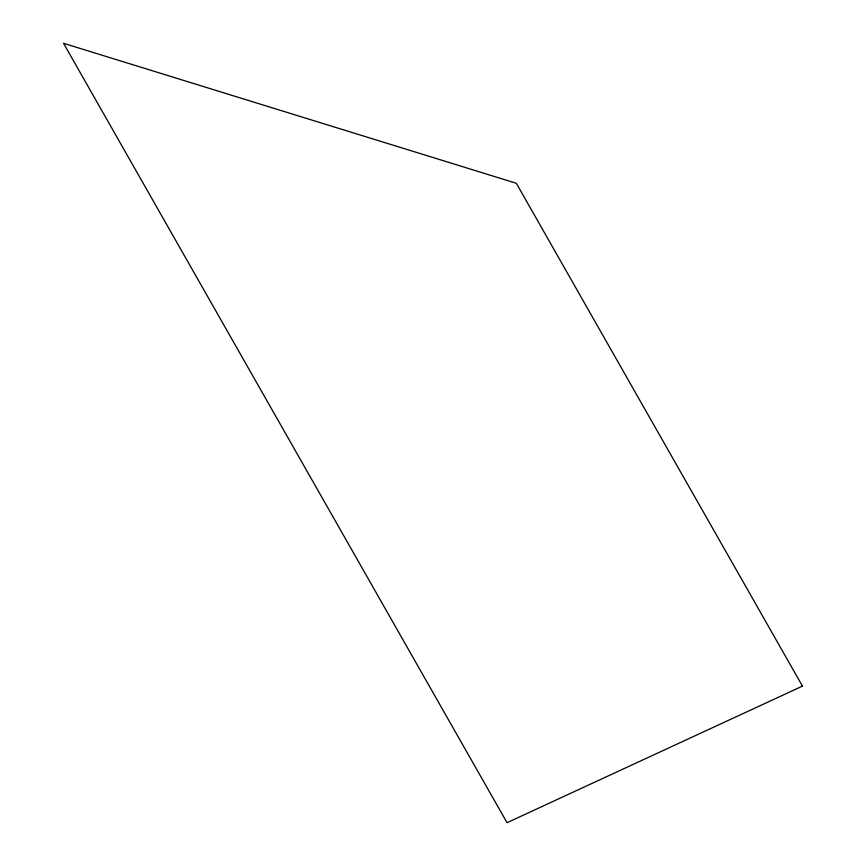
<?xml version="1.0" encoding="UTF-8"?>
<svg xmlns="http://www.w3.org/2000/svg" width="866" height="866" viewBox="0 0 866 866"><rect width="100%" height="100%" fill="white"/><g stroke="black" fill="none" stroke-linecap="round" stroke-linejoin="round"><path stroke-width="1.3" d="M802.457 686.121L507.043 822.7L63.543 43.3L516.331 183.278L802.457 686.121"/></g></svg>
